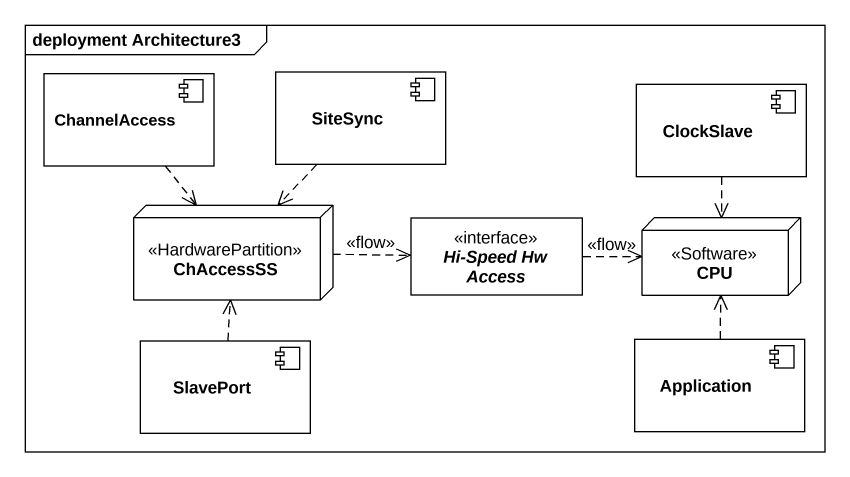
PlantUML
@startuml
mainframe deployment Architecture3
allowmixing
hide circle
hide empty members
component ChannelAccess
component SiteSync
component ClockSlave
node ChAccessSS <<HardwarePartition>>
interface "Hi-Speed Hw Access" as Hi_Speed_Hw_Access <<interface>>
node CPU <<Software>>
component SlavePort
component Application
ChannelAccess ..> ChAccessSS
SiteSync ..> ChAccessSS
ClockSlave ..> CPU
ChAccessSS .right.> Hi_Speed_Hw_Access : <<flow>>
Hi_Speed_Hw_Access .right.> CPU : <<flow>>
SlavePort .up.> ChAccessSS
Application .up.> CPU
@enduml
